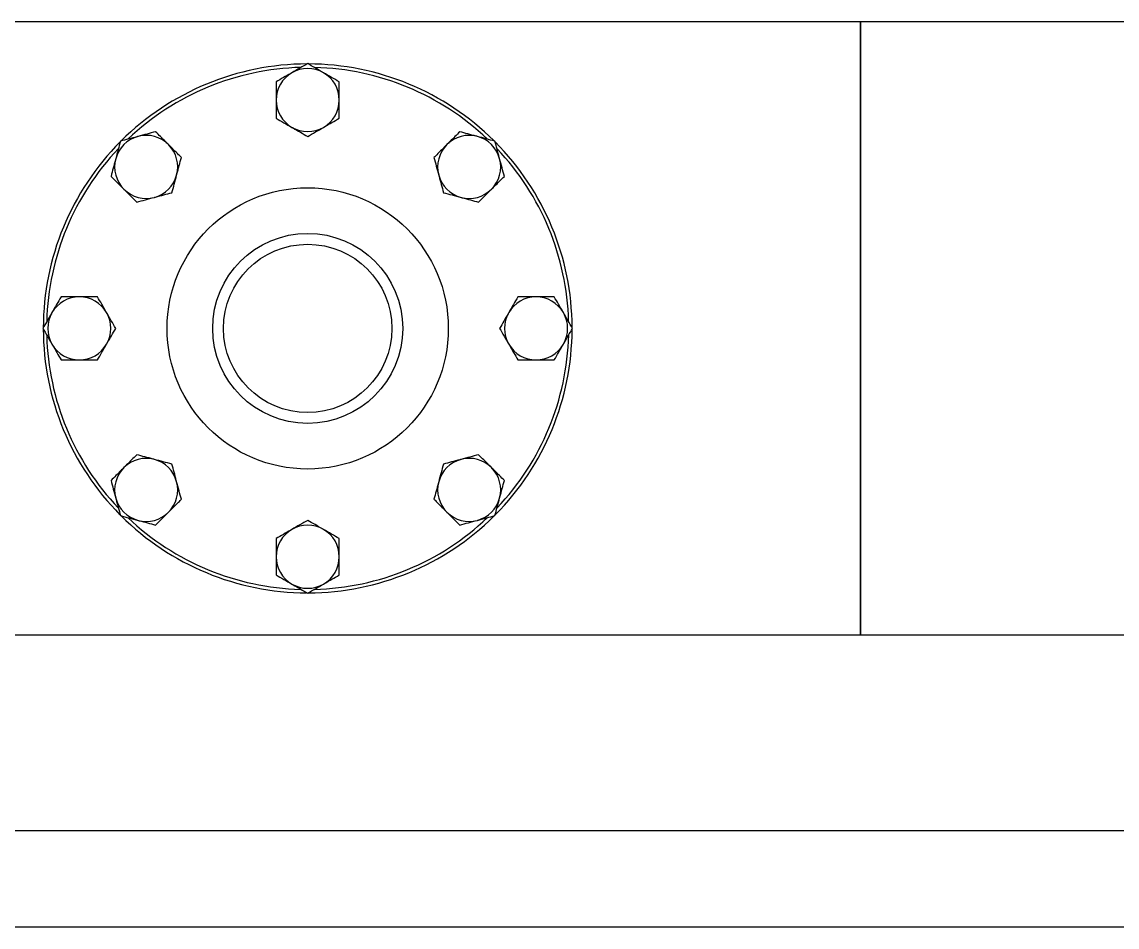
# Model space of a CAD drawing. Header units: inches. Extents: x 0.9 to 37.1, y -8.4 to 11.7.
# Drawn here: x 8.9873 to 9.2246, y 7.2959 to 7.4921 of the extents above; entities that cross this region are included whole.
import ezdxf

# ---------------------------------------------------------------- set-up
doc = ezdxf.new("R2010")
doc.units = ezdxf.units.IN
doc.header["$MEASUREMENT"] = 0

msp = doc.modelspace()

# ---------------------------------------------------------------- linework, layer by layer
at = {"color": 7, "linetype": 'Continuous', "lineweight": 25}
for p, q in [((9.169033023153547, 7.492065021404463), (8.929449689820213, 7.492065021404469)), ((9.394033023153545, 7.492065021404463), (9.169033023153547, 7.492065021404463)), ((9.169033023153547, 7.425658771404464), (9.169033023153547, 7.492065021404463)), ((9.169033023153547, 7.492065021404463), (9.169033023153544, 7.359252521404464)), ((9.169033023153547, 7.359252521404464), (9.169033023153547, 7.425658771404464)), ((8.92944968982021, 7.359252521404469), (9.169033023153544, 7.359252521404464)), ((9.169033023153547, 7.359252521404464), (9.394033023153545, 7.359252521404464)), ((10.16378604286049, 7.316775897388684), (8.86907167011327, 7.316775897388684)), ((10.15861635648688, 7.29594256405535), (8.874241356486884, 7.29594256405535))]:
    msp.add_line(p, q, dxfattribs=at)
for radius in [0.03046874999999932, 0.02058187053800024, 0.01822916666666671]:
    msp.add_circle((9.049241356486878, 7.425658771404466), radius, dxfattribs=at)
for centre, radius, start, end in [((9.049241356486878, 7.425658771404466), 0.05729166666666727, 90.18103500083586, 134.8111845715169), ((9.049241356486878, 7.425658771404466), 0.05656167979002598, 91.51164393165965, 133.4232735478616), ((9.049241356486878, 7.475137938071132), 0.006833333333333953, 59.99999999998837, 119.9999999999859), ((9.049241356486878, 7.425658771404466), 0.05729166666666766, 45.23366577440241, 89.84517037971047), ((9.049241356486878, 7.425658771404466), 0.05656167979002657, 46.57176530421255, 88.42104841063613), ((9.049241356486878, 7.475137938071132), 0.006833333333332177, 119.9999999999859, 180), ((9.049241356486878, 7.475137938071132), 0.006833333333334579, 0, 59.99999999998837), ((9.049241356486878, 7.475137938071132), 0.006833333333333065, 180, 240.0000000000021), ((9.049241356486878, 7.475137938071132), 0.006833333333334579, 300.0000000000124, 0), ((9.01425430220942, 7.460645825681926), 0.006833333333332834, 104.9999999999921, 164.9999999999969), ((9.01425430220942, 7.460645825681926), 0.006833333333333839, 44.99999999999478, 104.9999999999921), ((9.049241356486878, 7.475137938071132), 0.006833333333333953, 240.0000000000021, 300.0000000000124), ((9.08422841076434, 7.460645825681924), 0.006833333333333839, 75.00000000000891, 135.0000000000052), ((9.08422841076434, 7.460645825681924), 0.006833333333333262, 15.00000000000317, 75.00000000000891), ((9.049241356486878, 7.425658771404466), 0.05729166666666551, 135.1623803618141, 179.8553289600177), ((9.01425430220942, 7.460645825681926), 0.006833333333333839, 344.9999999999978, 44.99999999999478), ((9.08422841076434, 7.460645825681924), 0.006833333333334894, 135.0000000000052, 194.9999999999998), ((9.049241356486878, 7.425658771404466), 0.05729166666666862, 0.2581446518443197, 44.7894617272949), ((9.049241356486878, 7.425658771404466), 0.05656167979002626, 136.4871247651997, 178.467723553329), ((9.01425430220942, 7.460645825681926), 0.006833333333332897, 164.9999999999969, 225.0000000000087), ((9.08422841076434, 7.460645825681924), 0.006833333333332582, 314.9999999999956, 15.00000000000317), ((9.049241356486878, 7.425658771404466), 0.05656167979002803, 1.581641391288046, 43.46725770502616), ((9.01425430220942, 7.460645825681926), 0.006833333333333722, 285.0000000000064, 344.9999999999978), ((9.08422841076434, 7.460645825681924), 0.006833333333334894, 194.9999999999998, 254.9999999999819), ((9.01425430220942, 7.460645825681926), 0.006833333333333722, 225.0000000000087, 285.0000000000064), ((9.08422841076434, 7.460645825681924), 0.006833333333334612, 254.9999999999819, 314.9999999999956), ((8.999762189820213, 7.425658771404467), 0.00683333333333345, 90, 150.0000000000031), ((8.999762189820213, 7.425658771404467), 0.006833333333333247, 30.00000000000436, 90), ((9.098720523153544, 7.425658771404465), 0.006833333333333691, 90, 149.9999999999925), ((9.098720523153544, 7.425658771404465), 0.006833333333333691, 30.00000000000012, 90), ((8.999762189820213, 7.425658771404467), 0.00683333333333345, 150.0000000000031, 209.9999999999977), ((8.999762189820213, 7.425658771404467), 0.006833333333332133, 329.9999999999932, 30.00000000000436), ((9.098720523153544, 7.425658771404465), 0.006833333333332133, 149.9999999999925, 210.000000000005), ((9.098720523153544, 7.425658771404465), 0.006833333333333672, 330.0000000000039, 30.00000000000012), ((9.049241356486878, 7.425658771404466), 0.05729166666666609, 180.1481076066987, 224.785898449301), ((9.049241356486878, 7.425658771404466), 0.05729166666666706, 315.2571816672277, 359.7535383308721), ((9.049241356486878, 7.425658771404466), 0.05656167979002582, 181.5545083347725, 202.5000000000189), ((8.999762189820213, 7.425658771404467), 0.00683333333333345, 209.9999999999977, 270.0000000000008), ((8.999762189820213, 7.425658771404467), 0.006833333333333247, 270.0000000000008, 329.9999999999932), ((9.049241356486878, 7.425658771404466), 0.05656167979002787, 316.5477547677131, 358.5364527923941), ((9.098720523153544, 7.425658771404465), 0.006833333333332803, 210.000000000005, 270.0000000000008), ((9.098720523153544, 7.425658771404465), 0.00683333333333345, 270.0000000000008, 330.0000000000039), ((9.049241356486878, 7.425658771404466), 0.05656167979002593, 202.5000000000189, 223.4242154081139), ((9.01425430220942, 7.390671717127008), 0.006833333333333525, 74.99999999999257, 135.000000000008), ((9.01425430220942, 7.390671717127008), 0.006833333333332949, 14.99999999999569, 74.99999999999257), ((9.084228410764336, 7.390671717127007), 0.006833333333333262, 104.9999999999911, 164.9999999999969), ((9.084228410764336, 7.390671717127007), 0.006833333333333839, 44.99999999999478, 104.9999999999911), ((9.01425430220942, 7.390671717127008), 0.006833333333333525, 135.000000000008, 195.0000000000073), ((9.084228410764336, 7.390671717127007), 0.006833333333334894, 345.0000000000018, 44.99999999999478), ((9.01425430220942, 7.390671717127008), 0.006833333333334153, 315.0000000000035, 14.99999999999569), ((9.084228410764336, 7.390671717127007), 0.006833333333332582, 164.9999999999969, 225.000000000006), ((9.01425430220942, 7.390671717127008), 0.006833333333334152, 195.0000000000073, 254.9999999999962), ((9.084228410764336, 7.390671717127007), 0.006833333333334894, 285.0000000000064, 345.0000000000018), ((9.049241356486878, 7.425658771404466), 0.05729166666666763, 225.1883014489528, 269.7493601098116), ((9.049241356486878, 7.425658771404466), 0.05656167979002649, 226.5226839794095, 268.4204446887054), ((9.01425430220942, 7.390671717127008), 0.006833333333334153, 254.9999999999962, 315.0000000000035), ((9.049241356486878, 7.425658771404466), 0.05729166666666703, 270.2331846429607, 314.7394185399994), ((9.049241356486878, 7.425658771404466), 0.05656167979002642, 271.4756255452212, 313.4596596863262), ((9.084228410764336, 7.390671717127007), 0.006833333333333722, 225.000000000006, 285.0000000000064), ((9.049241356486878, 7.3761796047378), 0.006833333333333065, 119.9999999999987, 180), ((9.049241356486878, 7.3761796047378), 0.006833333333333953, 59.99999999998837, 119.9999999999987), ((9.049241356486878, 7.3761796047378), 0.006833333333333953, 0, 59.99999999998837), ((9.049241356486878, 7.3761796047378), 0.006833333333333065, 180, 240.0000000000021), ((9.049241356486878, 7.3761796047378), 0.006833333333333065, 299.9999999999995, 0), ((9.049241356486878, 7.3761796047378), 0.006833333333333065, 240.0000000000021, 299.9999999999995)]:
    msp.add_arc(centre, radius, start, end, dxfattribs=at)
for points, knots in [([(9.049241356486878, 7.483028391750056), (9.048686474799716, 7.482708030658605), (9.047566537836213, 7.48206143475125), (9.046408811449234, 7.481393021110081), (9.045824689820213, 7.481055778330326)], [0, 0, 0, 0, 0.4954579634769773, 1, 1, 1, 1]), ([(9.052658023153546, 7.481055778330326), (9.052577019010524, 7.481102546094105), (9.05196371106559, 7.481456639601209), (9.050807368143538, 7.482124254498531), (9.049766539424569, 7.482725177239608), (9.049241356486878, 7.483028391750056)], [0, 0, 0, 0, 0.07010571820326233, 0.5307925293049075, 1, 1, 1, 1]), ([(9.045824689820213, 7.481055778330326), (9.04574368567719, 7.481009010566545), (9.045130377732256, 7.480654917059443), (9.043974034810203, 7.47998730216212), (9.042933206091234, 7.479386379421043), (9.042408023153547, 7.479083164910595)], [0, 0, 0, 0, 0.0701057182032671, 0.5307925293049472, 1, 1, 1, 1]), ([(9.042408023153547, 7.479083164910595), (9.042408023153547, 7.478591929734157), (9.042408023153547, 7.47760481643834), (9.042408023153547, 7.476278630791761), (9.042408023153545, 7.475451888412059), (9.042408023153545, 7.475137938071132)], [0, 0, 0, 0, 0.3805934879738666, 0.7647841813874843, 1, 1, 1, 1]), ([(9.056074689820212, 7.479083164910595), (9.05551980813305, 7.479403526002045), (9.054399871169545, 7.4800501219094), (9.053242144782569, 7.480718535550571), (9.052658023153546, 7.481055778330326)], [0, 0, 0, 0, 0.4954579634770563, 1, 1, 1, 1]), ([(9.056074689820212, 7.475137938071132), (9.056074689820212, 7.475451888406699), (9.056074689820212, 7.476273374295637), (9.056074689820212, 7.477599616803905), (9.056074689820212, 7.478586806886502), (9.056074689820212, 7.479083164910595)], [0, 0, 0, 0, 0.2352153999993349, 0.6154671935981764, 1, 1, 1, 1]), ([(9.042408023153547, 7.475137938071132), (9.042408023153547, 7.47461796119623), (9.042408023153547, 7.473570233006216), (9.042408023153547, 7.472255491137539), (9.042408023153547, 7.471469760502682), (9.042408023153547, 7.471192711231669)], [0, 0, 0, 0, 0.3894480145147177, 0.7847188654868438, 1, 1, 1, 1]), ([(9.056074689820212, 7.471192711231669), (9.056074689820212, 7.471469761521897), (9.056074689820212, 7.472248439009725), (9.056074689820212, 7.473562892642403), (9.056074689820212, 7.474610635094562), (9.056074689820212, 7.475137938071132)], [0, 0, 0, 0, 0.2152816572951841, 0.6050705810156048, 1, 1, 1, 1]), ([(9.042408023153547, 7.471192711231669), (9.042962904840707, 7.470872350140219), (9.044082841804213, 7.470225754232864), (9.045240568191192, 7.469557340591694), (9.045824689820211, 7.469220097811938)], [0, 0, 0, 0, 0.4954579634770548, 1, 1, 1, 1]), ([(9.052658023153546, 7.469220097811938), (9.05273902729657, 7.469266865575717), (9.053352335241502, 7.469620959082821), (9.054508678163554, 7.470288573980143), (9.055549506882523, 7.470889496721221), (9.056074689820212, 7.471192711231669)], [0, 0, 0, 0, 0.07010571820326811, 0.5307925293049487, 1, 1, 1, 1]), ([(9.01248570540122, 7.467246318828234), (9.012395357019473, 7.467222110052308), (9.01171130089261, 7.467038817765538), (9.010421567949932, 7.466693234865094), (9.00926067435951, 7.466382174365043), (9.008674908906414, 7.466225218984931)], [0, 0, 0, 0, 0.0701057182033203, 0.5307925293049826, 1, 1, 1, 1]), ([(9.016296501896026, 7.468267418671537), (9.015677611792084, 7.468101587567982), (9.014428484419907, 7.467766884897364), (9.01313720842261, 7.467420888536681), (9.01248570540122, 7.467246318828234)], [0, 0, 0, 0, 0.4954579634770256, 0.9999999999999999, 0.9999999999999999, 0.9999999999999999, 0.9999999999999999]), ([(9.019086198547528, 7.465477722020033), (9.018864202136294, 7.465699718431269), (9.018283323893577, 7.466280596673986), (9.017345528822482, 7.467218391745081), (9.016647480020758, 7.467916440546804), (9.016296501896026, 7.468267418671537)], [0, 0, 0, 0, 0.2352153999993394, 0.6154671935982012, 1, 1, 1, 1]), ([(9.045824689820211, 7.469220097811938), (9.045905693963235, 7.469173330048158), (9.046519001908168, 7.468819236541055), (9.047675344830221, 7.468151621643733), (9.048716173549192, 7.467550698902656), (9.049241356486878, 7.467247484392207)], [0, 0, 0, 0, 0.07010571820326379, 0.530792529304907, 1, 1, 1, 1]), ([(9.049241356486878, 7.467247484392207), (9.049796238174041, 7.467567845483658), (9.050916175137546, 7.468214441391014), (9.052073901524524, 7.468882855032183), (9.052658023153546, 7.469220097811938)], [0, 0, 0, 0, 0.4954579634769781, 1, 1, 1, 1]), ([(9.082186211077731, 7.468267418671536), (9.081838855353316, 7.467920062947119), (9.081140860848045, 7.467222068441848), (9.080203105984237, 7.46628431357804), (9.079618510841255, 7.465699718435058), (9.07939651442623, 7.465477722020033)], [0, 0, 0, 0, 0.3805934879738528, 0.7647841813874867, 1, 1, 1, 1]), ([(9.085997007572539, 7.467246318828233), (9.085906659190792, 7.467270527604159), (9.08522260306393, 7.46745381989093), (9.08393287012125, 7.467799402791373), (9.082771976530829, 7.468110463291424), (9.082186211077731, 7.468267418671536)], [0, 0, 0, 0, 0.07010571820323218, 0.5307925293049378, 1, 1, 1, 1]), ([(9.089807804067343, 7.46622521898493), (9.089188913963403, 7.466391050088484), (9.087939786591226, 7.466725752759103), (9.086648510593928, 7.467071749119786), (9.085997007572539, 7.467246318828233)], [0, 0, 0, 0, 0.4954579634770239, 1, 1, 1, 1]), ([(9.008674908906414, 7.466225218984931), (9.00850907780286, 7.46560632888099), (9.008174375132242, 7.464357201508816), (9.00782837877156, 7.463065925511517), (9.007653809063113, 7.462414422490125)], [0, 0, 0, 0, 0.495457963477004, 1, 1, 1, 1]), ([(9.021875895199031, 7.46268802536853), (9.021679991060081, 7.462883929507479), (9.021129382928082, 7.46343453763948), (9.020199923850859, 7.464363996716702), (9.019459058058, 7.465104862509561), (9.019086198547528, 7.465477722020033)], [0, 0, 0, 0, 0.2152816572951534, 0.6050705810155996, 1, 1, 1, 1]), ([(9.07939651442623, 7.465477722020033), (9.079028835251925, 7.46511004284573), (9.078287979543926, 7.464369187137729), (9.077358316653076, 7.463439524246878), (9.076802721192982, 7.462883928786785), (9.076606817774726, 7.462688025368529)], [0, 0, 0, 0, 0.3894480145147206, 0.7847188654868499, 1, 1, 1, 1]), ([(9.090828903910646, 7.462414422490125), (9.09080469513472, 7.46250477087187), (9.09062140284795, 7.463188826998735), (9.090275819947506, 7.464478559941414), (9.089964759447456, 7.465639453531836), (9.089807804067343, 7.46622521898493)], [0, 0, 0, 0, 0.07010571820324453, 0.5307925293049228, 1, 1, 1, 1]), ([(9.007653809063113, 7.462414422490125), (9.007629600287187, 7.462324074108381), (9.007446308000416, 7.461640017981516), (9.007100725099972, 7.460350285038837), (9.00678966459992, 7.459189391448415), (9.00663270921981, 7.458603625995321)], [0, 0, 0, 0, 0.07010571820324164, 0.5307925293049266, 1, 1, 1, 1]), ([(9.020854795355728, 7.458877228873725), (9.020879004131654, 7.45896757725547), (9.021062296418428, 7.459651633382334), (9.021407879318868, 7.460941366325013), (9.021718939818921, 7.462102259915435), (9.021875895199031, 7.46268802536853)], [0, 0, 0, 0, 0.07010571820324185, 0.5307925293049287, 1, 1, 1, 1]), ([(9.076606817774726, 7.462688025368529), (9.076772648878281, 7.462069135264588), (9.0771073515489, 7.460820007892414), (9.07745334790958, 7.459528731895114), (9.07762791761803, 7.458877228873724)], [0, 0, 0, 0, 0.4954579634770093, 1, 1, 1, 1]), ([(9.091850003753947, 7.45860362599532), (9.091684172650394, 7.459222516099261), (9.091349469979775, 7.460471643471435), (9.091003473619095, 7.461762919468734), (9.090828903910646, 7.462414422490125)], [0, 0, 0, 0, 0.4954579634770118, 1, 1, 1, 1]), ([(9.00663270921981, 7.458603625995321), (9.006980064944225, 7.458256270270905), (9.007678059449496, 7.457558275765633), (9.008615814313305, 7.456620520901824), (9.009200409456287, 7.456035925758843), (9.009422405871312, 7.455813929343817)], [0, 0, 0, 0, 0.3805934879738966, 0.7647841813874794, 1, 1, 1, 1]), ([(9.019833695512425, 7.455066432378919), (9.019999526615981, 7.455685322482861), (9.020334229286599, 7.456934449855035), (9.02068022564728, 7.458225725852333), (9.020854795355728, 7.458877228873725)], [0, 0, 0, 0, 0.4954579634770048, 0.9999999999999999, 0.9999999999999999, 0.9999999999999999, 0.9999999999999999]), ([(9.07762791761803, 7.458877228873724), (9.077652126393955, 7.458786880491979), (9.077835418680728, 7.458102824365113), (9.07818100158117, 7.456813091422434), (9.078492062081219, 7.455652197832014), (9.078649017461332, 7.455066432378919)], [0, 0, 0, 0, 0.07010571820324477, 0.5307925293049224, 1, 1, 1, 1]), ([(9.089060307102447, 7.455813929343817), (9.08928230351368, 7.456035925755051), (9.089863181756398, 7.456616803997768), (9.090800976827493, 7.457554599068864), (9.091499025629217, 7.458252647870587), (9.091850003753947, 7.45860362599532)], [0, 0, 0, 0, 0.2352153999993325, 0.6154671935981831, 1, 1, 1, 1]), ([(9.009422405871312, 7.455813929343817), (9.009790085045616, 7.455446250169514), (9.010530940753615, 7.454705394461515), (9.011460603644466, 7.453775731570664), (9.01201619910456, 7.45322013611057), (9.012212102522815, 7.453024232692314)], [0, 0, 0, 0, 0.3894480145147336, 0.7847188654868757, 1, 1, 1, 1]), ([(9.086270610450944, 7.453024232692313), (9.08646651458989, 7.453220136831263), (9.087017122721893, 7.453770744963263), (9.087946581799114, 7.454700204040485), (9.088687447591974, 7.455441069833344), (9.089060307102447, 7.455813929343817)], [0, 0, 0, 0, 0.2152816572951782, 0.6050705810156127, 1, 1, 1, 1]), ([(9.012212102522815, 7.453024232692314), (9.012830992626757, 7.453190063795869), (9.014080119998932, 7.453524766466487), (9.015371395996231, 7.453870762827169), (9.01602289901762, 7.454045332535617)], [0, 0, 0, 0, 0.4954579634770232, 1, 1, 1, 1]), ([(9.01602289901762, 7.454045332535617), (9.016113247399366, 7.454069541311543), (9.01679730352623, 7.454252833598314), (9.01808703646891, 7.454598416498756), (9.019247930059331, 7.454909476998808), (9.019833695512427, 7.455066432378919)], [0, 0, 0, 0, 0.07010571820331954, 0.5307925293049811, 1, 1, 1, 1]), ([(9.078649017461332, 7.455066432378919), (9.079267907565272, 7.454900601275364), (9.080517034937447, 7.454565898604745), (9.081808310934747, 7.454219902244064), (9.082459813956136, 7.454045332535616)], [0, 0, 0, 0, 0.4954579634770246, 1, 1, 1, 1]), ([(9.082459813956136, 7.454045332535616), (9.082550162337883, 7.45402112375969), (9.083234218464746, 7.453837831472919), (9.084523951407427, 7.453492248572475), (9.085684844997848, 7.453181188072424), (9.086270610450944, 7.453024232692313)], [0, 0, 0, 0, 0.07010571820323251, 0.5307925293049391, 1, 1, 1, 1]), ([(8.99581696298075, 7.432492104737801), (8.995496601889299, 7.431937223050639), (8.994850005981943, 7.430817286087133), (8.994181592340775, 7.429659559700156), (8.99384434956102, 7.429075438071133)], [0, 0, 0, 0, 0.4954579634770265, 1, 1, 1, 1]), ([(8.999762189820213, 7.432492104737801), (8.999448239484646, 7.432492104737801), (8.998626753595707, 7.432492104737801), (8.997300511087438, 7.432492104737801), (8.996313321004843, 7.432492104737801), (8.99581696298075, 7.432492104737801)], [0, 0, 0, 0, 0.2352153999993446, 0.6154671935981489, 1, 1, 1, 1]), ([(9.003707416659674, 7.432492104737801), (9.003430366369448, 7.432492104737801), (9.00265168888162, 7.432492104737801), (9.001337235248942, 7.432492104737801), (9.000289492796782, 7.432492104737801), (8.999762189820213, 7.432492104737801)], [0, 0, 0, 0, 0.2152816572952289, 0.6050705810156415, 0.9999999999999999, 0.9999999999999999, 0.9999999999999999, 0.9999999999999999]), ([(9.005680030079406, 7.429075438071133), (9.005633262315627, 7.429156442214156), (9.005279168808524, 7.429769750159089), (9.004611553911202, 7.430926093081142), (9.004010631170123, 7.431966921800111), (9.003707416659674, 7.432492104737801)], [0, 0, 0, 0, 0.07010571820325298, 0.5307925293049495, 0.9999999999999999, 0.9999999999999999, 0.9999999999999999, 0.9999999999999999]), ([(9.094775296314081, 7.432492104737799), (9.09445493522263, 7.431937223050637), (9.093808339315276, 7.430817286087132), (9.093139925674107, 7.429659559700154), (9.092802682894352, 7.429075438071132)], [0, 0, 0, 0, 0.4954579634770133, 1, 1, 1, 1]), ([(9.098720523153544, 7.432492104737799), (9.098200546278642, 7.432492104737799), (9.097152818088626, 7.432492104737799), (9.095838076219952, 7.432492104737799), (9.095052345585094, 7.432492104737799), (9.094775296314081, 7.432492104737799)], [0, 0, 0, 0, 0.3894480145147123, 0.7847188654868341, 1, 1, 1, 1]), ([(9.102665749993006, 7.432492104737799), (9.10217451481657, 7.432492104737799), (9.101187401520752, 7.432492104737799), (9.099861215874174, 7.432492104737799), (9.099034473494472, 7.432492104737799), (9.098720523153544, 7.432492104737799)], [0, 0, 0, 0, 0.3805934879738794, 0.7647841813874735, 1, 1, 1, 1]), ([(9.104638363412738, 7.429075438071132), (9.104591595648957, 7.429156442214154), (9.104237502141855, 7.429769750159087), (9.103569887244532, 7.430926093081141), (9.102968964503455, 7.43196692180011), (9.102665749993006, 7.432492104737799)], [0, 0, 0, 0, 0.07010571820325144, 0.5307925293049142, 1, 1, 1, 1]), ([(8.99384434956102, 7.429075438071133), (8.993797581797239, 7.428994433928111), (8.993443488290136, 7.428381125983178), (8.992775873392812, 7.427224783061124), (8.992174950651737, 7.426183954342156), (8.991871736141288, 7.425658771404467)], [0, 0, 0, 0, 0.07010571820325245, 0.5307925293049273, 1, 1, 1, 1]), ([(9.007652643499137, 7.425658771404466), (9.007332282407688, 7.426213653091628), (9.006685686500331, 7.427333590055134), (9.006017272859163, 7.428491316442111), (9.005680030079406, 7.429075438071133)], [0, 0, 0, 0, 0.4954579634770258, 1, 1, 1, 1]), ([(9.092802682894352, 7.429075438071132), (9.09275591513057, 7.428994433928109), (9.092401821623467, 7.428381125983177), (9.091734206726146, 7.427224783061122), (9.091133283985068, 7.426183954342155), (9.09083006947462, 7.425658771404466)], [0, 0, 0, 0, 0.0701057182032526, 0.5307925293049146, 1, 1, 1, 1]), ([(9.106610976832469, 7.425658771404465), (9.106290615741019, 7.426213653091627), (9.105644019833662, 7.427333590055133), (9.104975606192495, 7.42849131644211), (9.104638363412738, 7.429075438071132)], [0, 0, 0, 0, 0.4954579634770249, 1, 1, 1, 1]), ([(8.991871736141288, 7.425658771404467), (8.992192097232738, 7.425103889717305), (8.992838693140095, 7.4239839527538), (8.993507106781262, 7.422826226366823), (8.99384434956102, 7.4222421047378)], [0, 0, 0, 0, 0.495457963477025, 1, 1, 1, 1]), ([(9.005680030079406, 7.4222421047378), (9.005726797843186, 7.422323108880823), (9.00608089135029, 7.422936416825756), (9.006748506247613, 7.424092759747809), (9.00734942898869, 7.425133588466778), (9.007652643499137, 7.425658771404466)], [0, 0, 0, 0, 0.07010571820325102, 0.5307925293049252, 1, 1, 1, 1]), ([(9.09083006947462, 7.425658771404466), (9.091150430566069, 7.425103889717304), (9.091797026473426, 7.423983952753798), (9.092465440114596, 7.422826226366821), (9.092802682894352, 7.422242104737799)], [0, 0, 0, 0, 0.4954579634770258, 1, 1, 1, 1]), ([(9.104638363412738, 7.422242104737799), (9.104685131176518, 7.422323108880821), (9.105039224683619, 7.422936416825754), (9.105706839580945, 7.424092759747808), (9.10630776232202, 7.425133588466776), (9.106610976832469, 7.425658771404465)], [0, 0, 0, 0, 0.07010571820325404, 0.5307925293049167, 1, 1, 1, 1]), ([(8.99384434956102, 7.4222421047378), (8.9938911173248, 7.422161100594778), (8.994245210831902, 7.421547792649845), (8.994912825729225, 7.420391449727791), (8.995513748470302, 7.419350621008822), (8.99581696298075, 7.418825438071133)], [0, 0, 0, 0, 0.07010571820325295, 0.5307925293049482, 1, 1, 1, 1]), ([(9.003707416659674, 7.418825438071133), (9.004027777751126, 7.419380319758295), (9.004674373658482, 7.4205002567218), (9.005342787299652, 7.421657983108778), (9.005680030079406, 7.4222421047378)], [0, 0, 0, 0, 0.4954579634770245, 1, 1, 1, 1]), ([(9.092802682894352, 7.422242104737799), (9.09284945065813, 7.422161100594776), (9.093203544165235, 7.421547792649843), (9.093871159062555, 7.42039144972779), (9.094472081803634, 7.419350621008821), (9.094775296314081, 7.418825438071132)], [0, 0, 0, 0, 0.07010571820325148, 0.5307925293049155, 1, 1, 1, 1]), ([(9.102665749993006, 7.418825438071132), (9.102986111084459, 7.419380319758293), (9.103632706991814, 7.420500256721799), (9.10430112063298, 7.421657983108776), (9.104638363412738, 7.422242104737799)], [0, 0, 0, 0, 0.4954579634770153, 1, 1, 1, 1]), ([(8.99581696298075, 7.418825438071133), (8.996308198157188, 7.418825438071133), (8.997295311453005, 7.418825438071133), (8.998621497099583, 7.418825438071133), (8.999448239479285, 7.418825438071133), (8.999762189820213, 7.418825438071133)], [0, 0, 0, 0, 0.3805934879738897, 0.7647841813874945, 0.9999999999999999, 0.9999999999999999, 0.9999999999999999, 0.9999999999999999]), ([(8.999762189820213, 7.418825438071133), (9.000282166695115, 7.418825438071133), (9.001329894885131, 7.418825438071133), (9.002644636753805, 7.418825438071133), (9.003430367388663, 7.418825438071133), (9.003707416659674, 7.418825438071133)], [0, 0, 0, 0, 0.3894480145147294, 0.7847188654868688, 1, 1, 1, 1]), ([(9.094775296314081, 7.418825438071132), (9.095052346604309, 7.418825438071132), (9.095831024092137, 7.418825438071132), (9.097145477724816, 7.418825438071132), (9.098193220176976, 7.418825438071132), (9.098720523153544, 7.418825438071132)], [0, 0, 0, 0, 0.2152816572951599, 0.6050705810156067, 0.9999999999999999, 0.9999999999999999, 0.9999999999999999, 0.9999999999999999]), ([(9.098720523153544, 7.418825438071132), (9.09903447348911, 7.418825438071132), (9.09985595937805, 7.418825438071132), (9.101182201886317, 7.418825438071132), (9.102169391968914, 7.418825438071132), (9.102665749993006, 7.418825438071132)], [0, 0, 0, 0, 0.235215399999334, 0.6154671935981663, 1, 1, 1, 1]), ([(9.012212102522815, 7.398293310116619), (9.012016198383867, 7.398097405977669), (9.011465590251865, 7.397546797845669), (9.010536131174643, 7.396617338768447), (9.009795265381785, 7.395876472975588), (9.00942240587131, 7.395503613465116)], [0, 0, 0, 0, 0.2152816572952028, 0.6050705810155613, 0.9999999999999999, 0.9999999999999999, 0.9999999999999999, 0.9999999999999999]), ([(9.01602289901762, 7.397272210273316), (9.015932550635874, 7.397296419049242), (9.015248494509011, 7.397479711336013), (9.01395876156633, 7.397825294236457), (9.012797867975909, 7.398136354736508), (9.012212102522815, 7.398293310116619)], [0, 0, 0, 0, 0.0701057182032323, 0.5307925293048962, 1, 1, 1, 1]), ([(9.086270610450942, 7.398293310116618), (9.085651720347002, 7.398127479013063), (9.084402592974827, 7.397792776342445), (9.083111316977526, 7.397446779981763), (9.082459813956136, 7.397272210273316)], [0, 0, 0, 0, 0.4954579634769798, 0.9999999999999999, 0.9999999999999999, 0.9999999999999999, 0.9999999999999999]), ([(9.089060307102445, 7.395503613465115), (9.088692627928141, 7.395871292639418), (9.08795177222014, 7.396612148347418), (9.08702210932929, 7.39754181123827), (9.086466513869198, 7.398097406698362), (9.086270610450942, 7.398293310116618)], [0, 0, 0, 0, 0.3894480145147209, 0.7847188654868196, 0.9999999999999999, 0.9999999999999999, 0.9999999999999999, 0.9999999999999999]), ([(9.019833695512425, 7.396251110430013), (9.019214805408485, 7.396416941533568), (9.01796567803631, 7.396751644204187), (9.01667440203901, 7.397097640564868), (9.01602289901762, 7.397272210273316)], [0, 0, 0, 0, 0.4954579634770249, 1, 1, 1, 1]), ([(9.020854795355728, 7.392440313935208), (9.020830586579802, 7.392530662316953), (9.020647294293033, 7.393214718443819), (9.020301711392587, 7.394504451386497), (9.019990650892536, 7.395665344976918), (9.019833695512425, 7.396251110430013)], [0, 0, 0, 0, 0.07010571820324568, 0.5307925293049176, 0.9999999999999999, 0.9999999999999999, 0.9999999999999999, 0.9999999999999999]), ([(9.07864901746133, 7.396251110430013), (9.078483186357776, 7.395632220326071), (9.078148483687158, 7.394383092953897), (9.077802487326476, 7.393091816956598), (9.07762791761803, 7.392440313935207)], [0, 0, 0, 0, 0.4954579634770056, 1, 1, 1, 1]), ([(9.082459813956136, 7.397272210273316), (9.08236946557439, 7.397248001497389), (9.081685409447525, 7.397064709210619), (9.080395676504848, 7.396719126310176), (9.079234782914426, 7.396408065810125), (9.07864901746133, 7.396251110430013)], [0, 0, 0, 0, 0.0701057182032319, 0.5307925293048943, 1, 1, 1, 1]), ([(9.00942240587131, 7.395503613465116), (9.009200409460076, 7.395281617053881), (9.00861953121736, 7.394700738811164), (9.007681736146266, 7.393762943740068), (9.00698368734454, 7.393064894938345), (9.00663270921981, 7.392713916813612)], [0, 0, 0, 0, 0.2352153999993395, 0.6154671935981396, 1, 1, 1, 1]), ([(9.091850003753947, 7.392713916813611), (9.091502648029532, 7.393061272538028), (9.09080465352426, 7.393759267043299), (9.089866898660453, 7.394697021907108), (9.08928230351747, 7.39528161705009), (9.089060307102445, 7.395503613465115)], [0, 0, 0, 0, 0.3805934879738649, 0.7647841813874793, 1, 1, 1, 1]), ([(9.00663270921981, 7.392713916813612), (9.006798540323363, 7.392095026709672), (9.007133242993982, 7.390845899337497), (9.007479239354662, 7.389554623340198), (9.007653809063111, 7.388903120318806)], [0, 0, 0, 0, 0.495457963477006, 1, 1, 1, 1]), ([(9.021875895199031, 7.388629517440402), (9.021710064095476, 7.389248407544343), (9.021375361424857, 7.390497534916519), (9.021029365064177, 7.391788810913818), (9.020854795355728, 7.392440313935208)], [0, 0, 0, 0, 0.4954579634770042, 1, 1, 1, 1]), ([(9.07762791761803, 7.392440313935207), (9.077603708842103, 7.392349965553462), (9.077420416555332, 7.391665909426598), (9.077074833654889, 7.390376176483919), (9.076763773154836, 7.389215282893497), (9.076606817774726, 7.388629517440402)], [0, 0, 0, 0, 0.07010571820324277, 0.5307925293049226, 1, 1, 1, 1]), ([(9.090828903910646, 7.388903120318806), (9.09085311268657, 7.388993468700551), (9.091036404973345, 7.389677524827416), (9.091381987873785, 7.390967257770095), (9.091693048373838, 7.392128151360517), (9.091850003753947, 7.392713916813611)], [0, 0, 0, 0, 0.07010571820324256, 0.5307925293049219, 1, 1, 1, 1]), ([(9.007653809063111, 7.388903120318806), (9.007678017839037, 7.388812771937062), (9.007861310125808, 7.388128715810197), (9.008206893026252, 7.386838982867518), (9.008517953526301, 7.385678089277097), (9.008674908906414, 7.385092323824002)], [0, 0, 0, 0, 0.07010571820324682, 0.5307925293049195, 1, 1, 1, 1]), ([(9.089807804067343, 7.385092323824001), (9.089973635170898, 7.385711213927942), (9.090308337841515, 7.386960341300117), (9.090654334202199, 7.388251617297415), (9.090828903910646, 7.388903120318806)], [0, 0, 0, 0, 0.4954579634770047, 1, 1, 1, 1]), ([(9.019086198547528, 7.3858398207889), (9.019453877721832, 7.386207499963203), (9.02019473342983, 7.386948355671203), (9.021124396320682, 7.387878018562054), (9.021679991780776, 7.388433614022147), (9.021875895199031, 7.388629517440402)], [0, 0, 0, 0, 0.3894480145146691, 0.7847188654868122, 0.9999999999999999, 0.9999999999999999, 0.9999999999999999, 0.9999999999999999]), ([(9.076606817774726, 7.388629517440402), (9.076802721913673, 7.388433613301453), (9.077353330045675, 7.387883005169452), (9.078282789122898, 7.38695354609223), (9.079023654915757, 7.386212680299371), (9.079396514426229, 7.385839820788899)], [0, 0, 0, 0, 0.2152816572951851, 0.6050705810156002, 1, 1, 1, 1]), ([(9.008674908906414, 7.385092323824002), (9.009293799010356, 7.384926492720448), (9.01054292638253, 7.384591790049829), (9.011834202379829, 7.384245793689147), (9.012485705401218, 7.384071223980699)], [0, 0, 0, 0, 0.4954579634770238, 1, 1, 1, 1]), ([(9.012485705401218, 7.384071223980699), (9.012576053782965, 7.384047015204773), (9.013260109909828, 7.383863722918003), (9.01454984285251, 7.383518140017559), (9.015710736442928, 7.383207079517508), (9.016296501896026, 7.383050124137396)], [0, 0, 0, 0, 0.07010571820323198, 0.5307925293048945, 1, 1, 1, 1]), ([(9.016296501896026, 7.383050124137396), (9.01664385762044, 7.383397479861813), (9.017341852125712, 7.384095474367085), (9.018279606989521, 7.385033229230892), (9.018864202132502, 7.385617824373874), (9.019086198547528, 7.3858398207889)], [0, 0, 0, 0, 0.3805934879738724, 0.7647841813874944, 1, 1, 1, 1]), ([(9.049241356486878, 7.384070058416725), (9.048686474799716, 7.383749697325275), (9.047566537836211, 7.383103101417919), (9.046408811449233, 7.382434687776749), (9.045824689820211, 7.382097444996994)], [0, 0, 0, 0, 0.4954579634769785, 1, 1, 1, 1]), ([(9.052658023153546, 7.382097444996994), (9.052577019010522, 7.382144212760775), (9.05196371106559, 7.382498306267877), (9.050807368143534, 7.3831659211652), (9.049766539424565, 7.383766843906277), (9.049241356486878, 7.384070058416725)], [0, 0, 0, 0, 0.07010571820326365, 0.5307925293049073, 1, 1, 1, 1]), ([(9.079396514426229, 7.385839820788899), (9.079618510837463, 7.385617824377664), (9.08019938908018, 7.385036946134946), (9.081137184151276, 7.384099151063852), (9.081835232952999, 7.383401102262129), (9.082186211077731, 7.383050124137396)], [0, 0, 0, 0, 0.2352153999993397, 0.6154671935982023, 1, 1, 1, 1]), ([(9.082186211077731, 7.383050124137396), (9.082805101181673, 7.383215955240951), (9.084054228553848, 7.383550657911568), (9.085345504551148, 7.38389665427225), (9.085997007572537, 7.384071223980698)], [0, 0, 0, 0, 0.4954579634770039, 0.9999999999999999, 0.9999999999999999, 0.9999999999999999, 0.9999999999999999]), ([(9.085997007572537, 7.384071223980698), (9.086087355954282, 7.384095432756625), (9.086771412081147, 7.384278725043395), (9.088061145023826, 7.384624307943838), (9.089222038614247, 7.384935368443889), (9.089807804067343, 7.385092323824001)], [0, 0, 0, 0, 0.07010571820323266, 0.5307925293048962, 1, 1, 1, 1]), ([(9.045824689820211, 7.382097444996994), (9.045743685677188, 7.382050677233215), (9.045130377732255, 7.381696583726112), (9.043974034810201, 7.381028968828788), (9.042933206091234, 7.380428046087712), (9.042408023153545, 7.380124831577263)], [0, 0, 0, 0, 0.07010571820326826, 0.5307925293049484, 1, 1, 1, 1]), ([(9.05607468982021, 7.380124831577263), (9.05551980813305, 7.380445192668713), (9.054399871169544, 7.38109178857607), (9.053242144782566, 7.381760202217238), (9.052658023153546, 7.382097444996994)], [0, 0, 0, 0, 0.4954579634770548, 1, 1, 1, 1]), ([(9.042408023153545, 7.380124831577263), (9.042408023153545, 7.379847781287036), (9.042408023153545, 7.379069103799207), (9.042408023153545, 7.37775465016653), (9.042408023153545, 7.37670690771437), (9.042408023153545, 7.3761796047378)], [0, 0, 0, 0, 0.2152816572951844, 0.6050705810156057, 1, 1, 1, 1]), ([(9.05607468982021, 7.3761796047378), (9.05607468982021, 7.376699581612702), (9.05607468982021, 7.377747309802717), (9.05607468982021, 7.379062051671394), (9.05607468982021, 7.37984778230625), (9.05607468982021, 7.380124831577263)], [0, 0, 0, 0, 0.3894480145147177, 0.7847188654868451, 1, 1, 1, 1]), ([(9.042408023153545, 7.3761796047378), (9.042408023153545, 7.375865654402234), (9.042408023153545, 7.375044168513295), (9.042408023153545, 7.373717926005027), (9.042408023153545, 7.372730735922431), (9.042408023153545, 7.372234377898338)], [0, 0, 0, 0, 0.235215399999336, 0.6154671935981769, 1, 1, 1, 1]), ([(9.05607468982021, 7.372234377898338), (9.05607468982021, 7.372725613074776), (9.05607468982021, 7.373712726370592), (9.05607468982021, 7.375038912017171), (9.05607468982021, 7.375865654396873), (9.05607468982021, 7.3761796047378)], [0, 0, 0, 0, 0.3805934879738672, 0.7647841813874854, 1, 1, 1, 1]), ([(9.042408023153545, 7.372234377898338), (9.042962904840707, 7.371914016806887), (9.044082841804212, 7.371267420899532), (9.045240568191188, 7.370599007258362), (9.045824689820211, 7.370261764478607)], [0, 0, 0, 0, 0.4954579634770556, 0.9999999999999999, 0.9999999999999999, 0.9999999999999999, 0.9999999999999999]), ([(9.052658023153544, 7.370261764478607), (9.052739027296568, 7.370308532242387), (9.0533523352415, 7.370662625749489), (9.054508678163554, 7.371330240646813), (9.055549506882523, 7.37193116338789), (9.05607468982021, 7.372234377898338)], [0, 0, 0, 0, 0.07010571820326861, 0.5307925293049466, 1, 1, 1, 1]), ([(9.045824689820211, 7.370261764478607), (9.045905693963233, 7.370214996714827), (9.046519001908166, 7.369860903207724), (9.04767534483022, 7.369193288310401), (9.048716173549188, 7.368592365569324), (9.049241356486878, 7.368289151058876)], [0, 0, 0, 0, 0.07010571820326354, 0.5307925293049074, 0.9999999999999999, 0.9999999999999999, 0.9999999999999999, 0.9999999999999999]), ([(9.049241356486878, 7.368289151058876), (9.049796238174038, 7.368609512150327), (9.050916175137544, 7.369256108057682), (9.052073901524523, 7.369924521698851), (9.052658023153544, 7.370261764478607)], [0, 0, 0, 0, 0.4954579634769787, 1, 1, 1, 1])]:
    msp.add_open_spline(points, degree=3, knots=knots, dxfattribs=at)

doc.saveas('drawing.dxf')
